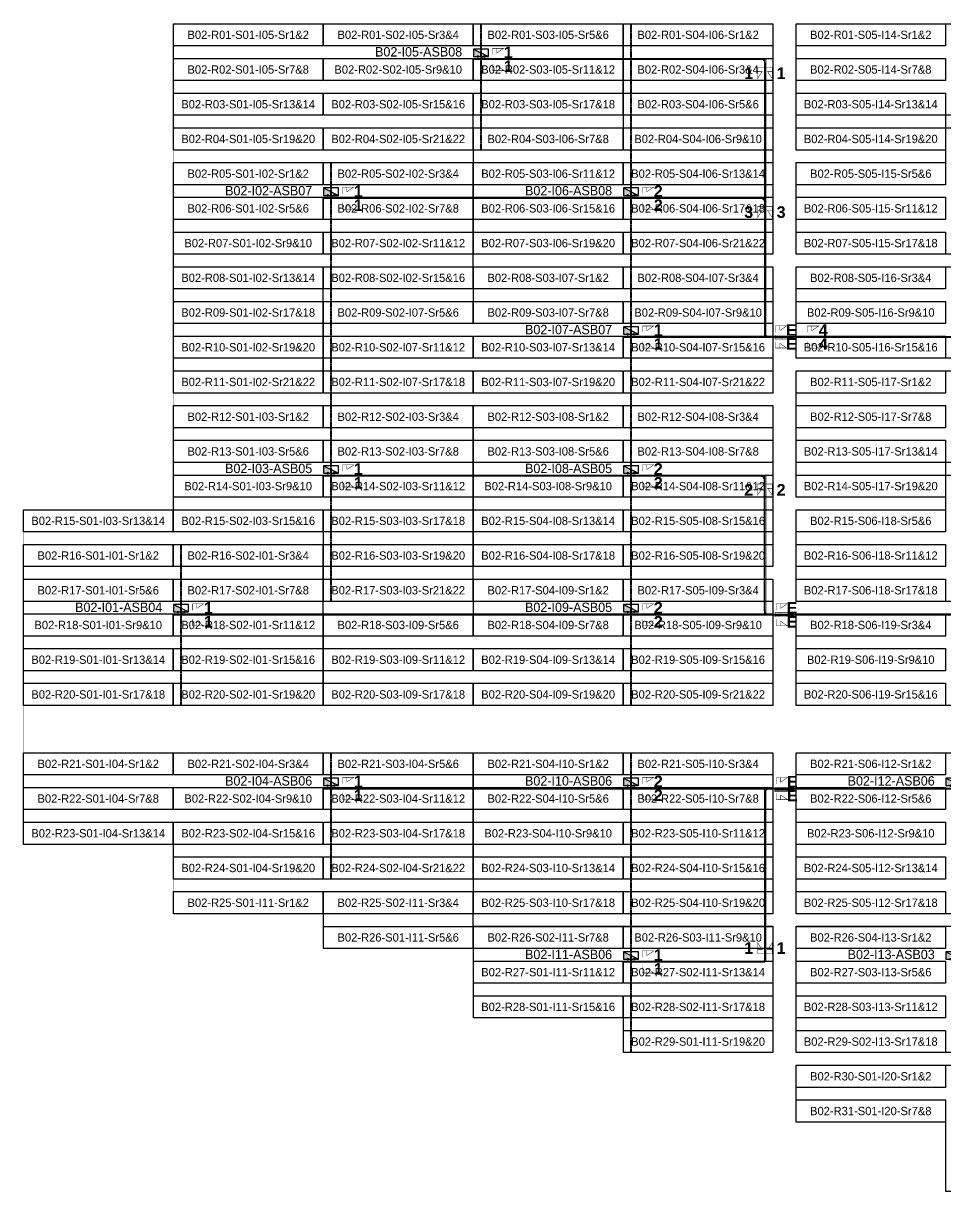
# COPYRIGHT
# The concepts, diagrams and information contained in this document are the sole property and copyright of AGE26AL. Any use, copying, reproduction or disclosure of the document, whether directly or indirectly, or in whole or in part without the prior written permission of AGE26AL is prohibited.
# Model space of a CAD drawing. Header units: metres. Extents: x 531689 to 532245, y 2673919 to 2674172.
# Drawn here: x 531689.4 to 531888.6, y 2673919.3 to 2674171.7 of the extents above; entities that cross this region are included whole.
import ezdxf
from ezdxf.enums import TextEntityAlignment as Align

# ---------------------------------------------------------------- set-up
doc = ezdxf.new("R2010")
doc.units = ezdxf.units.M
doc.header["$MEASUREMENT"] = 0
doc.linetypes.add('CENTER', pattern=[2, 1.25, -0.25, 0.25, -0.25])
for name, color, linetype in [('300mm Hume Pipe', 74, 'Continuous'), ('DC Trench BL-02', 40, 'Continuous'), ('E-Inverter Grouping', 2, 'Continuous'), ('Excavation', 7, 'Continuous'), ('Inverter Block-02', 7, 'Continuous'), ('LT Cable(AG) INV to LT Panel BL-02', 2, 'Continuous'), ('Messenger Wire Block-02 (Master Path)', 30, 'Continuous'), ('Messenger Wire Block-02 (MW Path)', 191, 'Continuous'), ('MMS Table Block-02', 8, 'Continuous'), ('Plan Line - DC BL-02', 40, 'Continuous'), ('Section Marking BL-02', 2, 'Continuous'), ('Trench (AC)-BL02', 14, 'Continuous')]:
    doc.layers.add(name, color=color, linetype=linetype)
doc.layers.add('Boundary-12.5 MW Block', color=6, linetype='Continuous', lineweight=9)
doc.layers.add('PILE', color=1, linetype='Continuous', lineweight=15)
doc.styles.add('BoldTextStyle', font='arialbd.ttf')
doc.styles.get("Standard").update_dxf_attribs({"font": 'Adani Regular.ttf'})

# ---------------------------------------------------------------- blocks, each defined once
blk = doc.blocks.new('MMS Table (32.292 x 4.788)')
at = {"color": 0}
blk.add_lwpolyline([(0, -0.002), (0, 4.786), (32.292, 4.786), (32.292, -0.002)], close=True, dxfattribs=at)
at = {"color": 7}
blk.add_attdef('ID1', text='', height=1.8, dxfattribs=at).set_placement((16.146, 2.392), align=Align.MIDDLE_CENTER)
blk = doc.blocks.new('Inverter Block')
h = blk.add_hatch(color=0)
h.dxf.hatch_style = 1
h.paths.add_polyline_path([(-1.46, 2.27), (-1.46, 0.85), (1.46, 0.85)])
at = {"color": 0}
blk.add_lwpolyline([(1.46, 2.27), (-1.46, 2.27), (-1.46, 0.85), (1.46, 0.85)], close=True, dxfattribs=at)
blk.add_lwpolyline([(-1.46, 2.27), (1.46, 0.85)], dxfattribs=at)
at = {"layer": 'PILE'}
for centre in [(-0.61, 0.85), (0.61, 0.85)]:
    blk.add_circle(centre, 0.156, dxfattribs=at)
at = {"color": 7}
blk.add_attdef('ID', (-1.46, 3.01), '', height=1.8, dxfattribs=at)

msp = doc.modelspace()

# ---------------------------------------------------------------- hatches: boundary and pattern name
at = {"layer": '300mm Hume Pipe'}
h = msp.add_hatch(dxfattribs=at)
h.set_pattern_fill('ANSI37', color=74, angle=90)
h.set_pattern_definition([(135, (3207203.4697, 2143128.67483), (-0.0883883476483, -0.0883883476483), []), (225, (3207203.4697, 2143128.67483), (0.0883883476483, -0.0883883476483), [])])
h.paths.add_polyline_path([(531851.76, 2674103.72), (531851.76, 2674104.02), (531855.72, 2674104.02), (531855.72, 2674103.72)])
h = msp.add_hatch(dxfattribs=at)
h.set_pattern_fill('ANSI37', color=74, angle=90)
h.set_pattern_definition([(135, (3207203.49735, 2143068.66802), (-0.0883883476483, -0.0883883476483), []), (225, (3207203.49735, 2143068.66802), (0.0883883476483, -0.0883883476483), [])])
h.paths.add_polyline_path([(531851.79, 2674043.71), (531851.79, 2674044.01), (531855.74, 2674044.01), (531855.74, 2674043.71)])
h = msp.add_hatch(dxfattribs=at)
h.set_pattern_fill('ANSI37', color=74, angle=90)
h.set_pattern_definition([(135, (3207203.49674, 2143030.96738), (-0.0883883476483, -0.0883883476483), []), (225, (3207203.49674, 2143030.96738), (0.0883883476483, -0.0883883476483), [])])
h.paths.add_polyline_path([(531851.79, 2674006.01), (531851.79, 2674006.31), (531855.74, 2674006.31), (531855.74, 2674006.01)])

# ---------------------------------------------------------------- linework, layer by layer
at = {"layer": '300mm Hume Pipe', "color": 74}
for points in [[(531851.76, 2674103.72), (531851.76, 2674104.02), (531855.72, 2674104.02), (531855.72, 2674103.72)], [(531851.79, 2674043.71), (531851.79, 2674044.01), (531855.74, 2674044.01), (531855.74, 2674043.71)], [(531851.79, 2674006.01), (531851.79, 2674006.31), (531855.74, 2674006.31), (531855.74, 2674006.01)]]:
    msp.add_lwpolyline(points, close=True, dxfattribs=at)
at = {"layer": 'Boundary-12.5 MW Block', "const_width": 0.05}
msp.add_lwpolyline([(531689.41, 2674066.58), (531721.8, 2674066.58), (531721.8, 2674171.58), (532244.88, 2674171.58), (532244.88, 2673926.79), (531953.35, 2673926.79), (531953.35, 2673919.29), (531888.66, 2673919.29), (531888.66, 2673934.29), (531856.27, 2673934.29), (531856.27, 2673949.29), (531818.98, 2673949.29), (531818.98, 2673956.79), (531786.59, 2673956.79), (531786.59, 2673971.79), (531754.2, 2673971.79), (531754.2, 2673979.29), (531721.8, 2673979.29), (531721.8, 2673994.29), (531689.41, 2673994.29)], close=True, dxfattribs=at)
at = {"layer": 'DC Trench BL-02', "color": 40, "const_width": 0.15}
for points in [[(531788.38, 2674171.58), (531788.07, 2674171.58), (531788.07, 2674144.29), (531788.38, 2674144.29)], [(531820.77, 2674171.58), (531820.47, 2674171.58), (531820.47, 2674024.29), (531820.77, 2674024.29)], [(531755.98, 2674141.58), (531755.68, 2674141.58), (531755.68, 2674046.79), (531755.98, 2674046.79)], [(531723.59, 2674059.08), (531723.29, 2674059.08), (531723.29, 2674024.29), (531723.59, 2674024.29)], [(531755.98, 2674014.08), (531755.68, 2674014.08), (531755.68, 2673986.79), (531755.98, 2673986.79)], [(531820.77, 2674014.08), (531820.47, 2674014.08), (531820.47, 2673949.29), (531820.77, 2673949.29)]]:
    msp.add_lwpolyline(points, close=True, dxfattribs=at)
at = {"layer": 'E-Inverter Grouping'}
for points in [[(531818.88, 2674151.79), (531786.49, 2674151.79), (531786.49, 2674144.29), (531721.8, 2674144.29), (531721.8, 2674171.58), (531818.88, 2674171.58)], [(531851.27, 2674121.79), (531786.59, 2674121.79), (531786.59, 2674149.08), (531818.98, 2674149.08), (531818.98, 2674171.58), (531851.27, 2674171.58)], [(531786.49, 2674141.58), (531786.49, 2674114.29), (531754.1, 2674114.29), (531754.1, 2674091.79), (531721.8, 2674091.79), (531721.8, 2674141.58)], [(531851.27, 2674091.79), (531754.2, 2674091.79), (531754.2, 2674111.58), (531786.59, 2674111.58), (531786.59, 2674119.08), (531851.27, 2674119.08)], [(531786.49, 2674046.79), (531754.2, 2674046.79), (531754.2, 2674061.79), (531689.41, 2674061.79), (531689.41, 2674066.58), (531721.8, 2674066.58), (531721.8, 2674089.08), (531786.49, 2674089.08)], [(531851.27, 2674024.29), (531754.2, 2674024.29), (531754.2, 2674044.08), (531786.59, 2674044.08), (531786.59, 2674051.58), (531851.27, 2674051.58)], [(531786.49, 2673986.79), (531721.8, 2673986.79), (531721.8, 2673994.29), (531689.41, 2673994.29), (531689.41, 2674014.08), (531786.49, 2674014.08)], [(531856.27, 2673949.29), (531856.27, 2673976.58), (531920.96, 2673976.58), (531920.96, 2673969.08), (531953.35, 2673969.08), (531953.35, 2673949.29)]]:
    msp.add_lwpolyline(points, close=True, dxfattribs=at)
at = {"layer": 'E-Inverter Grouping', "color": 3}
for points in [[(531953.35, 2674171.58), (531953.35, 2674151.79), (531888.56, 2674151.79), (531888.56, 2674144.29), (531856.27, 2674144.29), (531856.27, 2674171.58)], [(531953.35, 2674149.08), (531953.35, 2674129.29), (531920.96, 2674129.29), (531920.96, 2674121.79), (531856.27, 2674121.79), (531856.27, 2674141.58), (531888.66, 2674141.58), (531888.66, 2674149.08)], [(531953.35, 2674099.29), (531856.27, 2674099.29), (531856.27, 2674119.08), (531921.06, 2674119.08), (531921.06, 2674126.58), (531953.35, 2674126.58)], [(531953.35, 2674096.58), (531953.35, 2674076.79), (531888.56, 2674076.79), (531888.56, 2674069.29), (531856.27, 2674069.29), (531856.27, 2674096.58)], [(531851.27, 2674054.29), (531786.59, 2674054.29), (531786.59, 2674089.08), (531851.27, 2674089.08)], [(531953.35, 2674074.08), (531953.35, 2674054.29), (531920.96, 2674054.29), (531920.96, 2674046.79), (531856.27, 2674046.79), (531856.27, 2674066.58), (531888.66, 2674066.58), (531888.66, 2674074.08)], [(531754.1, 2674024.29), (531689.41, 2674024.29), (531689.41, 2674059.08), (531754.1, 2674059.08)], [(531953.35, 2674024.29), (531856.27, 2674024.29), (531856.27, 2674044.08), (531921.06, 2674044.08), (531921.06, 2674051.58), (531953.35, 2674051.58)], [(531851.27, 2673979.29), (531786.59, 2673979.29), (531786.59, 2674014.08), (531851.27, 2674014.08)], [(531920.96, 2673979.29), (531856.27, 2673979.29), (531856.27, 2674014.08), (531920.96, 2674014.08)], [(531786.49, 2673976.58), (531851.27, 2673976.58), (531851.27, 2673949.29), (531818.98, 2673949.29), (531818.98, 2673956.79), (531786.59, 2673956.79), (531786.59, 2673971.79), (531754.2, 2673971.79), (531754.2, 2673979.29), (531721.8, 2673979.29), (531721.8, 2673984.08), (531786.49, 2673984.08)], [(531953.35, 2673919.29), (531888.66, 2673919.29), (531888.66, 2673934.29), (531856.27, 2673934.29), (531856.27, 2673946.58), (531953.35, 2673946.58)]]:
    msp.add_lwpolyline(points, close=True, dxfattribs=at)
at = {"layer": 'Excavation', "color": 2, "const_width": 0.1}
for points in [[(531851.86, 2674103.83), (531855.79, 2674103.83)], [(531851.86, 2674043.83), (531855.79, 2674043.83)], [(531851.86, 2674006.17), (531855.79, 2674006.17)]]:
    msp.add_lwpolyline(points, dxfattribs=at)
at = {"layer": 'LT Cable(AG) INV to LT Panel BL-02'}
for points in [[(532010.88, 2674039.23), (532008.19, 2674039.23, -0.164221), (532007.64, 2674039.41), (532006.19, 2674040.52, 0.103275), (532005.83, 2674040.6), (532000.01, 2674040.6, -0.414214), (531999.11, 2674041.5), (531999.11, 2674052.86, -0.031335), (531999.12, 2674052.97), (531999.18, 2674053.44, 0.031335), (531999.18, 2674053.55), (531999.18, 2674103, 0.414214), (531998.28, 2674103.9), (531850.48, 2674103.9, -0.414214), (531849.58, 2674104.8), (531849.58, 2674163, 0.414214), (531848.68, 2674163.9), (531789.13, 2674163.9, -0.414214), (531788.23, 2674164.8), (531788.23, 2674165.19)], [(532013.04, 2674039.18), (532008.17, 2674039.18, -0.164524), (532007.63, 2674039.36), (532006.18, 2674040.47, 0.103275), (532005.82, 2674040.55), (531999.96, 2674040.55, -0.414214), (531999.06, 2674041.45), (531999.06, 2674052.86, -0.031335), (531999.07, 2674052.97), (531999.13, 2674053.44, 0.031335), (531999.13, 2674053.56), (531999.13, 2674102.95, 0.414214), (531998.23, 2674103.85), (531850.43, 2674103.85, -0.414214), (531849.53, 2674104.75), (531849.53, 2674132.95, 0.414214), (531848.63, 2674133.85), (531756.73, 2674133.85, -0.414214), (531755.83, 2674134.75), (531755.83, 2674135.19)], [(532010.88, 2674039.2), (532008.18, 2674039.2, -0.164372), (532007.64, 2674039.39), (532006.18, 2674040.5, 0.103275), (532005.82, 2674040.57), (531999.99, 2674040.57, -0.414214), (531999.09, 2674041.47), (531999.09, 2674052.86, -0.031335), (531999.09, 2674052.97), (531999.15, 2674053.44, 0.031335), (531999.16, 2674053.56), (531999.16, 2674102.98, 0.414214), (531998.26, 2674103.88), (531850.45, 2674103.88, -0.414214), (531849.55, 2674104.78), (531849.55, 2674132.98, 0.414214), (531848.65, 2674133.88), (531821.52, 2674133.88, -0.414214), (531820.62, 2674134.78), (531820.62, 2674135.19)], [(532013.04, 2674039.15), (532008.17, 2674039.15, -0.164677), (532007.62, 2674039.34), (532006.17, 2674040.45, 0.103275), (532005.81, 2674040.52), (531999.94, 2674040.52, -0.414214), (531999.04, 2674041.42), (531999.04, 2674052.86, -0.031335), (531999.04, 2674052.98), (531999.1, 2674053.45, 0.031335), (531999.11, 2674053.56), (531999.11, 2674102.93, 0.414214), (531998.21, 2674103.83), (531821.52, 2674103.83, -0.414214), (531820.62, 2674104.73), (531820.62, 2674105.19)], [(532011.98, 2674037.79), (532008.48, 2674037.79, -0.175133), (532007.9, 2674038), (532006.33, 2674039.3, 0.092424), (532006.01, 2674039.36), (531997.62, 2674039.36, 0.03833), (531997.48, 2674039.35), (531987.9, 2674037.87, -0.03833), (531987.76, 2674037.86), (531984.99, 2674037.86, -0.331931), (531984.12, 2674038.5), (531984.02, 2674038.86, -0.072337), (531983.98, 2674039.12), (531983.98, 2674042.94, 0.414214), (531983.08, 2674043.84), (531850.41, 2674043.84, -0.414214), (531849.51, 2674044.74), (531849.51, 2674072.94, 0.414214), (531848.61, 2674073.84), (531756.73, 2674073.84, -0.414214), (531755.83, 2674074.74), (531755.83, 2674075.19)], [(532011.98, 2674037.76), (532008.47, 2674037.76, -0.175321), (532007.9, 2674037.97), (532006.33, 2674039.28, 0.092424), (532006, 2674039.34), (531997.62, 2674039.34, 0.03833), (531997.48, 2674039.33), (531987.9, 2674037.84, -0.03833), (531987.76, 2674037.83), (531984.97, 2674037.83, -0.331931), (531984.11, 2674038.48), (531983.99, 2674038.86, -0.072337), (531983.96, 2674039.12), (531983.96, 2674042.91, 0.414214), (531983.06, 2674043.81), (531850.39, 2674043.81, -0.414214), (531849.49, 2674044.71), (531849.49, 2674072.91, 0.414214), (531848.59, 2674073.81), (531821.52, 2674073.81, -0.414214), (531820.62, 2674074.71), (531820.62, 2674075.19)], [(532013.92, 2674037.84), (532008.49, 2674037.84, -0.17476), (532007.92, 2674038.04), (532006.34, 2674039.35, 0.092424), (532006.02, 2674039.41), (531997.62, 2674039.41, 0.03833), (531997.48, 2674039.4), (531987.9, 2674037.92, -0.03833), (531987.76, 2674037.91), (531985.02, 2674037.91, -0.331931), (531984.16, 2674038.55), (531984.07, 2674038.87, -0.072337), (531984.03, 2674039.13), (531984.03, 2674042.99, 0.414214), (531983.13, 2674043.89), (531724.34, 2674043.89, -0.414214), (531723.44, 2674044.79), (531723.44, 2674045.19)], [(532011.98, 2674037.81), (532008.48, 2674037.81, -0.174946), (532007.91, 2674038.02), (532006.34, 2674039.33, 0.092424), (532006.01, 2674039.39), (531997.62, 2674039.39, 0.03833), (531997.48, 2674039.38), (531987.9, 2674037.89, -0.03833), (531987.76, 2674037.88), (531985.01, 2674037.88, -0.331931), (531984.14, 2674038.53), (531984.04, 2674038.87, -0.072337), (531984.01, 2674039.12), (531984.01, 2674042.96, 0.414214), (531983.11, 2674043.86), (531821.52, 2674043.86, -0.414214), (531820.62, 2674044.76), (531820.62, 2674045.19)], [(532009.91, 2674037.66), (532008.25, 2674037.66, -0.087265), (532007.94, 2674037.72), (532006.03, 2674038.41, 0.014187), (532005.98, 2674038.41), (532000.02, 2674038.41, 0.414467), (531999.12, 2674037.51), (531999.14, 2674015.23, 0.02143), (531999.15, 2674015.15), (531999.19, 2674014.65, -0.021647), (531999.19, 2674014.58), (531999.19, 2674007.24, -0.414214), (531998.29, 2674006.34), (531756.73, 2674006.34, -0.414214), (531755.83, 2674007.24), (531755.83, 2674007.69)], [(532009.91, 2674037.69), (532008.25, 2674037.69, -0.087241), (532007.94, 2674037.74), (532006.04, 2674038.43, 0.014187), (532005.98, 2674038.44), (532000, 2674038.44, 0.414467), (531999.1, 2674037.53), (531999.12, 2674015.23, 0.02143), (531999.12, 2674015.15), (531999.16, 2674014.65, -0.021647), (531999.17, 2674014.58), (531999.17, 2674007.26, -0.414214), (531998.27, 2674006.36), (531821.52, 2674006.36, -0.414214), (531820.62, 2674007.26), (531820.62, 2674007.69)], [(532009.91, 2674037.64), (532008.25, 2674037.64, -0.08729), (532007.94, 2674037.69), (532006.03, 2674038.38, 0.014187), (532005.98, 2674038.39), (532000.05, 2674038.39, 0.414467), (531999.15, 2674037.48), (531999.17, 2674015.23, 0.02143), (531999.17, 2674015.15), (531999.21, 2674014.66, -0.021647), (531999.22, 2674014.58), (531999.22, 2674007.21, -0.414214), (531998.32, 2674006.31), (531850.51, 2674006.31, 0.414214), (531849.61, 2674005.41), (531849.61, 2673969.71, -0.414214), (531848.71, 2673968.81), (531821.52, 2673968.81, -0.414214), (531820.62, 2673969.71), (531820.62, 2673970.19)]]:
    msp.add_lwpolyline(points, format="xyb", dxfattribs=at)
at = {"layer": 'Messenger Wire Block-02 (Master Path)'}
for points in [[(531786.59, 2674163.88), (531849.55, 2674163.88)], [(531849.55, 2674103.88), (531849.55, 2674163.88)], [(531754.2, 2674133.88), (531849.55, 2674133.88)], [(531818.98, 2674103.88), (531851.27, 2674103.88)], [(531856.27, 2674103.88), (531999.16, 2674103.88)], [(531754.2, 2674073.88), (531849.55, 2674073.88)], [(531849.55, 2674043.88), (531849.55, 2674073.88)], [(531721.8, 2674043.88), (531851.27, 2674043.88)], [(531754.2, 2674006.38), (531851.27, 2674006.38)], [(531849.55, 2673968.88), (531849.55, 2674006.38)], [(531856.27, 2674006.38), (531999.16, 2674006.38)], [(531818.98, 2673968.88), (531849.55, 2673968.88)]]:
    msp.add_lwpolyline(points, dxfattribs=at)
at = {"layer": 'Messenger Wire Block-02 (MW Path)', "const_width": 0.1}
for points in [[(531786.59, 2674163.88), (531849.55, 2674163.88)], [(531849.8, 2674103.88), (531849.8, 2674163.88)], [(531754.2, 2674133.88), (531849.55, 2674133.88)], [(531818.98, 2674103.88), (531851.27, 2674103.88)], [(531856.27, 2674103.88), (531999.16, 2674103.88)], [(531754.2, 2674073.88), (531849.55, 2674073.88)], [(531849.8, 2674043.88), (531849.8, 2674073.88)], [(531721.8, 2674043.88), (531851.27, 2674043.88)], [(531856.27, 2674043.88), (531984.02, 2674043.88)], [(531754.2, 2674006.13), (531851.27, 2674006.13)], [(531849.8, 2673968.88), (531849.8, 2674006.38)], [(531856.27, 2674006.13), (531999.16, 2674006.13)], [(531818.98, 2673968.88), (531849.55, 2673968.88)]]:
    msp.add_lwpolyline(points, dxfattribs=at)
at = {"layer": 'Plan Line - DC BL-02', "color": 6, "linetype": 'CENTER'}
for points in [[(531788.23, 2674171.58), (531788.23, 2674144.29)], [(531820.62, 2674171.58), (531820.62, 2674024.29)], [(531755.83, 2674141.58), (531755.83, 2674046.79)], [(531723.44, 2674059.08), (531723.44, 2674024.29)], [(531755.83, 2674014.08), (531755.83, 2673986.79)], [(531820.62, 2674014.08), (531820.62, 2673949.29)]]:
    msp.add_lwpolyline(points, dxfattribs=at)
at = {"layer": 'Section Marking BL-02', "color": 94, "lineweight": 35, "true_color": 0x00a500, "const_width": 0.1}
for points in [[(531790.73, 2674164.88), (531790.73, 2674166.27), (531793.13, 2674166.27), (531791.65, 2674165.26), (531791.65, 2674166.27)], [(531790.73, 2674162.88), (531790.73, 2674161.49), (531793.13, 2674161.49), (531791.65, 2674162.5), (531791.65, 2674161.49)], [(531849.35, 2674162.13), (531847.96, 2674162.13), (531847.96, 2674159.73), (531848.97, 2674161.21), (531847.96, 2674161.21)], [(531849.75, 2674162.13), (531851.14, 2674162.13), (531851.14, 2674159.73), (531850.13, 2674161.21), (531851.14, 2674161.21)], [(531758.33, 2674134.88), (531758.33, 2674136.27), (531760.73, 2674136.27), (531759.25, 2674135.26), (531759.25, 2674136.27)], [(531823.12, 2674134.88), (531823.12, 2674136.27), (531825.52, 2674136.27), (531824.04, 2674135.26), (531824.04, 2674136.27)], [(531758.33, 2674132.88), (531758.33, 2674131.49), (531760.73, 2674131.49), (531759.25, 2674132.5), (531759.25, 2674131.49)], [(531823.12, 2674132.88), (531823.12, 2674131.49), (531825.52, 2674131.49), (531824.04, 2674132.5), (531824.04, 2674131.49)], [(531849.35, 2674132.13), (531847.96, 2674132.13), (531847.96, 2674129.73), (531848.97, 2674131.21), (531847.96, 2674131.21)], [(531849.75, 2674132.13), (531851.14, 2674132.13), (531851.14, 2674129.73), (531850.13, 2674131.21), (531851.14, 2674131.21)], [(531823.12, 2674104.88), (531823.12, 2674106.27), (531825.52, 2674106.27), (531824.04, 2674105.26), (531824.04, 2674106.27)], [(531851.85, 2674104.91), (531851.85, 2674106.3), (531854.25, 2674106.3), (531852.77, 2674105.29), (531852.77, 2674106.3)], [(531858.77, 2674104.88), (531858.77, 2674106.27), (531861.17, 2674106.27), (531859.69, 2674105.26), (531859.69, 2674106.27)], [(531823.12, 2674102.88), (531823.12, 2674101.49), (531825.52, 2674101.49), (531824.04, 2674102.5), (531824.04, 2674101.49)], [(531851.85, 2674102.91), (531851.85, 2674101.52), (531854.25, 2674101.52), (531852.77, 2674102.53), (531852.77, 2674101.52)], [(531858.77, 2674102.88), (531858.77, 2674101.49), (531861.17, 2674101.49), (531859.69, 2674102.5), (531859.69, 2674101.49)], [(531758.33, 2674074.88), (531758.33, 2674076.27), (531760.73, 2674076.27), (531759.25, 2674075.26), (531759.25, 2674076.27)], [(531823.12, 2674074.88), (531823.12, 2674076.27), (531825.52, 2674076.27), (531824.04, 2674075.26), (531824.04, 2674076.27)], [(531758.33, 2674072.88), (531758.33, 2674071.49), (531760.73, 2674071.49), (531759.25, 2674072.5), (531759.25, 2674071.49)], [(531823.12, 2674072.88), (531823.12, 2674071.49), (531825.52, 2674071.49), (531824.04, 2674072.5), (531824.04, 2674071.49)], [(531849.35, 2674072.13), (531847.96, 2674072.13), (531847.96, 2674069.73), (531848.97, 2674071.21), (531847.96, 2674071.21)], [(531849.75, 2674072.13), (531851.14, 2674072.13), (531851.14, 2674069.73), (531850.13, 2674071.21), (531851.14, 2674071.21)], [(531725.94, 2674044.88), (531725.94, 2674046.27), (531728.34, 2674046.27), (531726.86, 2674045.26), (531726.86, 2674046.27)], [(531823.12, 2674044.88), (531823.12, 2674046.27), (531825.52, 2674046.27), (531824.04, 2674045.26), (531824.04, 2674046.27)], [(531851.99, 2674044.88), (531851.99, 2674046.27), (531854.39, 2674046.27), (531852.91, 2674045.26), (531852.91, 2674046.27)], [(531725.94, 2674042.88), (531725.94, 2674041.49), (531728.34, 2674041.49), (531726.86, 2674042.5), (531726.86, 2674041.49)], [(531823.12, 2674042.88), (531823.12, 2674041.49), (531825.52, 2674041.49), (531824.04, 2674042.5), (531824.04, 2674041.49)], [(531851.99, 2674042.88), (531851.99, 2674041.49), (531854.39, 2674041.49), (531852.91, 2674042.5), (531852.91, 2674041.49)], [(531758.33, 2674007.38), (531758.33, 2674008.77), (531760.73, 2674008.77), (531759.25, 2674007.76), (531759.25, 2674008.77)], [(531823.12, 2674007.38), (531823.12, 2674008.77), (531825.52, 2674008.77), (531824.04, 2674007.76), (531824.04, 2674008.77)], [(531852.04, 2674007.33), (531852.04, 2674008.72), (531854.44, 2674008.72), (531852.96, 2674007.71), (531852.96, 2674008.72)], [(531758.33, 2674005.38), (531758.33, 2674003.99), (531760.73, 2674003.99), (531759.25, 2674005), (531759.25, 2674003.99)], [(531823.12, 2674005.38), (531823.12, 2674003.99), (531825.52, 2674003.99), (531824.04, 2674005), (531824.04, 2674003.99)], [(531852.04, 2674005.33), (531852.04, 2674003.94), (531854.44, 2674003.94), (531852.96, 2674004.95), (531852.96, 2674003.94)], [(531849.35, 2673970.63), (531847.96, 2673970.63), (531847.96, 2673973.03), (531848.97, 2673971.55), (531847.96, 2673971.55)], [(531849.75, 2673970.63), (531851.14, 2673970.63), (531851.14, 2673973.03), (531850.13, 2673971.55), (531851.14, 2673971.55)], [(531823.12, 2673969.88), (531823.12, 2673971.27), (531825.52, 2673971.27), (531824.04, 2673970.26), (531824.04, 2673971.27)], [(531823.12, 2673967.88), (531823.12, 2673966.49), (531825.52, 2673966.49), (531824.04, 2673967.5), (531824.04, 2673966.49)]]:
    msp.add_lwpolyline(points, dxfattribs=at)
at = {"layer": 'Trench (AC)-BL02', "const_width": 0.1}
for points in [[(531851.74, 2674104.31), (531855.79, 2674104.31), (531855.79, 2674103.41), (531851.74, 2674103.41)], [(531851.74, 2674044.33), (531855.79, 2674044.33), (531855.79, 2674043.43), (531851.74, 2674043.43)], [(531851.74, 2674006.58), (531855.79, 2674006.58), (531855.79, 2674005.68), (531851.74, 2674005.68)]]:
    msp.add_lwpolyline(points, close=True, dxfattribs=at)

# ---------------------------------------------------------------- block references
at = {"layer": 'Inverter Block-02'}
ref = msp.add_blockref('Inverter Block', (531788.23, 2674163.53), dxfattribs=dict(at, xscale=1.124999999976148, yscale=1.124999999976148, zscale=1.124999999976148))
ref.add_attrib('ID', 'B02-I05-ASB08', (531765.35, 2674164.49), dxfattribs={"layer": '0', "color": 7, "height": 2.025})
ref = msp.add_blockref('Inverter Block', (531755.83, 2674133.53), dxfattribs=dict(at, xscale=1.124999999976148, yscale=1.124999999976148, zscale=1.124999999976148))
ref.add_attrib('ID', 'B02-I02-ASB07', (531732.96, 2674134.49), dxfattribs={"layer": '0', "color": 7, "height": 2.025})
ref = msp.add_blockref('Inverter Block', (531820.62, 2674133.53), dxfattribs=dict(at, xscale=1.124999999976148, yscale=1.124999999976148, zscale=1.124999999976148))
ref.add_attrib('ID', 'B02-I06-ASB08', (531797.74, 2674134.49), dxfattribs={"layer": '0', "color": 7, "height": 2.025})
ref = msp.add_blockref('Inverter Block', (531820.62, 2674103.53), dxfattribs=dict(at, xscale=1.124999999976148, yscale=1.124999999976148, zscale=1.124999999976148))
ref.add_attrib('ID', 'B02-I07-ASB07', (531797.74, 2674104.49), dxfattribs={"layer": '0', "color": 7, "height": 2.025})
ref = msp.add_blockref('Inverter Block', (531755.83, 2674073.53), dxfattribs=dict(at, xscale=1.124999999976148, yscale=1.124999999976148, zscale=1.124999999976148))
ref.add_attrib('ID', 'B02-I03-ASB05', (531732.96, 2674074.49), dxfattribs={"layer": '0', "color": 7, "height": 2.025})
ref = msp.add_blockref('Inverter Block', (531820.62, 2674073.53), dxfattribs=dict(at, xscale=1.124999999976148, yscale=1.124999999976148, zscale=1.124999999976148))
ref.add_attrib('ID', 'B02-I08-ASB05', (531797.74, 2674074.49), dxfattribs={"layer": '0', "color": 7, "height": 2.025})
ref = msp.add_blockref('Inverter Block', (531723.44, 2674043.53), dxfattribs=dict(at, xscale=1.124999999976148, yscale=1.124999999976148, zscale=1.124999999976148))
ref.add_attrib('ID', 'B02-I01-ASB04', (531700.56, 2674044.49), dxfattribs={"layer": '0', "color": 7, "height": 2.025})
ref = msp.add_blockref('Inverter Block', (531820.62, 2674043.53), dxfattribs=dict(at, xscale=1.124999999976148, yscale=1.124999999976148, zscale=1.124999999976148))
ref.add_attrib('ID', 'B02-I09-ASB05', (531797.74, 2674044.49), dxfattribs={"layer": '0', "color": 7, "height": 2.025})
ref = msp.add_blockref('Inverter Block', (531755.83, 2674006.03), dxfattribs=dict(at, xscale=1.124999999976148, yscale=1.124999999976148, zscale=1.124999999976148))
ref.add_attrib('ID', 'B02-I04-ASB06', (531732.96, 2674006.99), dxfattribs={"layer": '0', "color": 7, "height": 2.025})
ref = msp.add_blockref('Inverter Block', (531820.62, 2674006.03), dxfattribs=dict(at, xscale=1.124999999976148, yscale=1.124999999976148, zscale=1.124999999976148))
ref.add_attrib('ID', 'B02-I10-ASB06', (531797.74, 2674006.99), dxfattribs={"layer": '0', "color": 7, "height": 2.025})
ref = msp.add_blockref('Inverter Block', (531890.3, 2674006.03), dxfattribs=dict(at, xscale=1.124999999976148, yscale=1.124999999976148, zscale=1.124999999976148))
ref.add_attrib('ID', 'B02-I12-ASB06', (531867.42, 2674006.99), dxfattribs={"layer": '0', "color": 7, "height": 2.025})
ref = msp.add_blockref('Inverter Block', (531820.62, 2673968.53), dxfattribs=dict(at, xscale=1.124999999976148, yscale=1.124999999976148, zscale=1.124999999976148))
ref.add_attrib('ID', 'B02-I11-ASB06', (531797.74, 2673969.49), dxfattribs={"layer": '0', "color": 7, "height": 2.025})
ref = msp.add_blockref('Inverter Block', (531890.3, 2673968.53), dxfattribs=dict(at, xscale=1.124999999976148, yscale=1.124999999976148, zscale=1.124999999976148))
ref.add_attrib('ID', 'B02-I13-ASB03', (531867.42, 2673969.49), dxfattribs={"layer": '0', "color": 7, "height": 2.025})
at = {"layer": 'MMS Table Block-02'}
for p, values in [((531721.8, 2674166.79), {'ID1': 'B02-R01-S01-I05-Sr1&2'}), ((531754.2, 2674166.79), {'ID1': 'B02-R01-S02-I05-Sr3&4'}), ((531786.59, 2674166.79), {'ID1': 'B02-R01-S03-I05-Sr5&6'}), ((531818.98, 2674166.79), {'ID1': 'B02-R01-S04-I06-Sr1&2'}), ((531856.27, 2674166.79), {'ID1': 'B02-R01-S05-I14-Sr1&2'}), ((531721.8, 2674159.29), {'ID1': 'B02-R02-S01-I05-Sr7&8'}), ((531754.2, 2674159.29), {'ID1': 'B02-R02-S02-I05-Sr9&10'}), ((531786.59, 2674159.29), {'ID1': 'B02-R02-S03-I05-Sr11&12'}), ((531818.98, 2674159.29), {'ID1': 'B02-R02-S04-I06-Sr3&4'}), ((531856.27, 2674159.29), {'ID1': 'B02-R02-S05-I14-Sr7&8'}), ((531721.8, 2674151.79), {'ID1': 'B02-R03-S01-I05-Sr13&14'}), ((531754.2, 2674151.79), {'ID1': 'B02-R03-S02-I05-Sr15&16'}), ((531786.59, 2674151.79), {'ID1': 'B02-R03-S03-I05-Sr17&18'}), ((531818.98, 2674151.79), {'ID1': 'B02-R03-S04-I06-Sr5&6'}), ((531856.27, 2674151.79), {'ID1': 'B02-R03-S05-I14-Sr13&14'}), ((531721.8, 2674144.29), {'ID1': 'B02-R04-S01-I05-Sr19&20'}), ((531754.2, 2674144.29), {'ID1': 'B02-R04-S02-I05-Sr21&22'}), ((531786.59, 2674144.29), {'ID1': 'B02-R04-S03-I06-Sr7&8'}), ((531818.98, 2674144.29), {'ID1': 'B02-R04-S04-I06-Sr9&10'}), ((531856.27, 2674144.29), {'ID1': 'B02-R04-S05-I14-Sr19&20'}), ((531721.8, 2674136.79), {'ID1': 'B02-R05-S01-I02-Sr1&2'}), ((531754.2, 2674136.79), {'ID1': 'B02-R05-S02-I02-Sr3&4'}), ((531786.59, 2674136.79), {'ID1': 'B02-R05-S03-I06-Sr11&12'}), ((531818.98, 2674136.79), {'ID1': 'B02-R05-S04-I06-Sr13&14'}), ((531856.27, 2674136.79), {'ID1': 'B02-R05-S05-I15-Sr5&6'}), ((531721.8, 2674129.29), {'ID1': 'B02-R06-S01-I02-Sr5&6'}), ((531754.2, 2674129.29), {'ID1': 'B02-R06-S02-I02-Sr7&8'}), ((531786.59, 2674129.29), {'ID1': 'B02-R06-S03-I06-Sr15&16'}), ((531818.98, 2674129.29), {'ID1': 'B02-R06-S04-I06-Sr17&18'}), ((531856.27, 2674129.29), {'ID1': 'B02-R06-S05-I15-Sr11&12'}), ((531721.8, 2674121.79), {'ID1': 'B02-R07-S01-I02-Sr9&10'}), ((531754.2, 2674121.79), {'ID1': 'B02-R07-S02-I02-Sr11&12'}), ((531786.59, 2674121.79), {'ID1': 'B02-R07-S03-I06-Sr19&20'}), ((531818.98, 2674121.79), {'ID1': 'B02-R07-S04-I06-Sr21&22'}), ((531856.27, 2674121.79), {'ID1': 'B02-R07-S05-I15-Sr17&18'}), ((531721.8, 2674114.29), {'ID1': 'B02-R08-S01-I02-Sr13&14'}), ((531754.2, 2674114.29), {'ID1': 'B02-R08-S02-I02-Sr15&16'}), ((531786.59, 2674114.29), {'ID1': 'B02-R08-S03-I07-Sr1&2'}), ((531818.98, 2674114.29), {'ID1': 'B02-R08-S04-I07-Sr3&4'}), ((531856.27, 2674114.29), {'ID1': 'B02-R08-S05-I16-Sr3&4'}), ((531721.8, 2674106.79), {'ID1': 'B02-R09-S01-I02-Sr17&18'}), ((531754.2, 2674106.79), {'ID1': 'B02-R09-S02-I07-Sr5&6'}), ((531786.59, 2674106.79), {'ID1': 'B02-R09-S03-I07-Sr7&8'}), ((531818.98, 2674106.79), {'ID1': 'B02-R09-S04-I07-Sr9&10'}), ((531856.27, 2674106.79), {'ID1': 'B02-R09-S05-I16-Sr9&10'}), ((531721.8, 2674099.29), {'ID1': 'B02-R10-S01-I02-Sr19&20'}), ((531754.2, 2674099.29), {'ID1': 'B02-R10-S02-I07-Sr11&12'}), ((531786.59, 2674099.29), {'ID1': 'B02-R10-S03-I07-Sr13&14'}), ((531818.98, 2674099.29), {'ID1': 'B02-R10-S04-I07-Sr15&16'}), ((531856.27, 2674099.29), {'ID1': 'B02-R10-S05-I16-Sr15&16'}), ((531721.8, 2674091.79), {'ID1': 'B02-R11-S01-I02-Sr21&22'}), ((531754.2, 2674091.79), {'ID1': 'B02-R11-S02-I07-Sr17&18'}), ((531786.59, 2674091.79), {'ID1': 'B02-R11-S03-I07-Sr19&20'}), ((531818.98, 2674091.79), {'ID1': 'B02-R11-S04-I07-Sr21&22'}), ((531856.27, 2674091.79), {'ID1': 'B02-R11-S05-I17-Sr1&2'}), ((531721.8, 2674084.29), {'ID1': 'B02-R12-S01-I03-Sr1&2'}), ((531754.2, 2674084.29), {'ID1': 'B02-R12-S02-I03-Sr3&4'}), ((531786.59, 2674084.29), {'ID1': 'B02-R12-S03-I08-Sr1&2'}), ((531818.98, 2674084.29), {'ID1': 'B02-R12-S04-I08-Sr3&4'}), ((531856.27, 2674084.29), {'ID1': 'B02-R12-S05-I17-Sr7&8'}), ((531721.8, 2674076.79), {'ID1': 'B02-R13-S01-I03-Sr5&6'}), ((531754.2, 2674076.79), {'ID1': 'B02-R13-S02-I03-Sr7&8'}), ((531786.59, 2674076.79), {'ID1': 'B02-R13-S03-I08-Sr5&6'}), ((531818.98, 2674076.79), {'ID1': 'B02-R13-S04-I08-Sr7&8'}), ((531856.27, 2674076.79), {'ID1': 'B02-R13-S05-I17-Sr13&14'}), ((531721.8, 2674069.29), {'ID1': 'B02-R14-S01-I03-Sr9&10'}), ((531754.2, 2674069.29), {'ID1': 'B02-R14-S02-I03-Sr11&12'}), ((531786.59, 2674069.29), {'ID1': 'B02-R14-S03-I08-Sr9&10'}), ((531818.98, 2674069.29), {'ID1': 'B02-R14-S04-I08-Sr11&12'}), ((531856.27, 2674069.29), {'ID1': 'B02-R14-S05-I17-Sr19&20'}), ((531689.41, 2674061.79), {'ID1': 'B02-R15-S01-I03-Sr13&14'}), ((531721.8, 2674061.79), {'ID1': 'B02-R15-S02-I03-Sr15&16'}), ((531754.2, 2674061.79), {'ID1': 'B02-R15-S03-I03-Sr17&18'}), ((531786.59, 2674061.79), {'ID1': 'B02-R15-S04-I08-Sr13&14'}), ((531818.98, 2674061.79), {'ID1': 'B02-R15-S05-I08-Sr15&16'}), ((531856.27, 2674061.79), {'ID1': 'B02-R15-S06-I18-Sr5&6'}), ((531689.41, 2674054.29), {'ID1': 'B02-R16-S01-I01-Sr1&2'}), ((531721.8, 2674054.29), {'ID1': 'B02-R16-S02-I01-Sr3&4'}), ((531754.2, 2674054.29), {'ID1': 'B02-R16-S03-I03-Sr19&20'}), ((531786.59, 2674054.29), {'ID1': 'B02-R16-S04-I08-Sr17&18'}), ((531818.98, 2674054.29), {'ID1': 'B02-R16-S05-I08-Sr19&20'}), ((531856.27, 2674054.29), {'ID1': 'B02-R16-S06-I18-Sr11&12'}), ((531689.41, 2674046.79), {'ID1': 'B02-R17-S01-I01-Sr5&6'}), ((531721.8, 2674046.79), {'ID1': 'B02-R17-S02-I01-Sr7&8'}), ((531754.2, 2674046.79), {'ID1': 'B02-R17-S03-I03-Sr21&22'}), ((531786.59, 2674046.79), {'ID1': 'B02-R17-S04-I09-Sr1&2'}), ((531818.98, 2674046.79), {'ID1': 'B02-R17-S05-I09-Sr3&4'}), ((531856.27, 2674046.79), {'ID1': 'B02-R17-S06-I18-Sr17&18'}), ((531689.41, 2674039.29), {'ID1': 'B02-R18-S01-I01-Sr9&10'}), ((531721.8, 2674039.29), {'ID1': 'B02-R18-S02-I01-Sr11&12'}), ((531754.2, 2674039.29), {'ID1': 'B02-R18-S03-I09-Sr5&6'}), ((531786.59, 2674039.29), {'ID1': 'B02-R18-S04-I09-Sr7&8'}), ((531818.98, 2674039.29), {'ID1': 'B02-R18-S05-I09-Sr9&10'}), ((531856.27, 2674039.29), {'ID1': 'B02-R18-S06-I19-Sr3&4'}), ((531689.41, 2674031.79), {'ID1': 'B02-R19-S01-I01-Sr13&14'}), ((531721.8, 2674031.79), {'ID1': 'B02-R19-S02-I01-Sr15&16'}), ((531754.2, 2674031.79), {'ID1': 'B02-R19-S03-I09-Sr11&12'}), ((531786.59, 2674031.79), {'ID1': 'B02-R19-S04-I09-Sr13&14'}), ((531818.98, 2674031.79), {'ID1': 'B02-R19-S05-I09-Sr15&16'}), ((531856.27, 2674031.79), {'ID1': 'B02-R19-S06-I19-Sr9&10'}), ((531689.41, 2674024.29), {'ID1': 'B02-R20-S01-I01-Sr17&18'}), ((531721.8, 2674024.29), {'ID1': 'B02-R20-S02-I01-Sr19&20'}), ((531754.2, 2674024.29), {'ID1': 'B02-R20-S03-I09-Sr17&18'}), ((531786.59, 2674024.29), {'ID1': 'B02-R20-S04-I09-Sr19&20'}), ((531818.98, 2674024.29), {'ID1': 'B02-R20-S05-I09-Sr21&22'}), ((531856.27, 2674024.29), {'ID1': 'B02-R20-S06-I19-Sr15&16'}), ((531689.41, 2674009.29), {'ID1': 'B02-R21-S01-I04-Sr1&2'}), ((531721.8, 2674009.29), {'ID1': 'B02-R21-S02-I04-Sr3&4'}), ((531754.2, 2674009.29), {'ID1': 'B02-R21-S03-I04-Sr5&6'}), ((531786.59, 2674009.29), {'ID1': 'B02-R21-S04-I10-Sr1&2'}), ((531818.98, 2674009.29), {'ID1': 'B02-R21-S05-I10-Sr3&4'}), ((531856.27, 2674009.29), {'ID1': 'B02-R21-S06-I12-Sr1&2'}), ((531689.41, 2674001.79), {'ID1': 'B02-R22-S01-I04-Sr7&8'}), ((531721.8, 2674001.79), {'ID1': 'B02-R22-S02-I04-Sr9&10'}), ((531754.2, 2674001.79), {'ID1': 'B02-R22-S03-I04-Sr11&12'}), ((531786.59, 2674001.79), {'ID1': 'B02-R22-S04-I10-Sr5&6'}), ((531818.98, 2674001.79), {'ID1': 'B02-R22-S05-I10-Sr7&8'}), ((531856.27, 2674001.79), {'ID1': 'B02-R22-S06-I12-Sr5&6'}), ((531689.41, 2673994.29), {'ID1': 'B02-R23-S01-I04-Sr13&14'}), ((531721.8, 2673994.29), {'ID1': 'B02-R23-S02-I04-Sr15&16'}), ((531754.2, 2673994.29), {'ID1': 'B02-R23-S03-I04-Sr17&18'}), ((531786.59, 2673994.29), {'ID1': 'B02-R23-S04-I10-Sr9&10'}), ((531818.98, 2673994.29), {'ID1': 'B02-R23-S05-I10-Sr11&12'}), ((531856.27, 2673994.29), {'ID1': 'B02-R23-S06-I12-Sr9&10'}), ((531721.8, 2673986.79), {'ID1': 'B02-R24-S01-I04-Sr19&20'}), ((531754.2, 2673986.79), {'ID1': 'B02-R24-S02-I04-Sr21&22'}), ((531786.59, 2673986.79), {'ID1': 'B02-R24-S03-I10-Sr13&14'}), ((531818.98, 2673986.79), {'ID1': 'B02-R24-S04-I10-Sr15&16'}), ((531856.27, 2673986.79), {'ID1': 'B02-R24-S05-I12-Sr13&14'}), ((531721.8, 2673979.29), {'ID1': 'B02-R25-S01-I11-Sr1&2'}), ((531754.2, 2673979.29), {'ID1': 'B02-R25-S02-I11-Sr3&4'}), ((531786.59, 2673979.29), {'ID1': 'B02-R25-S03-I10-Sr17&18'}), ((531818.98, 2673979.29), {'ID1': 'B02-R25-S04-I10-Sr19&20'}), ((531856.27, 2673979.29), {'ID1': 'B02-R25-S05-I12-Sr17&18'}), ((531754.2, 2673971.79), {'ID1': 'B02-R26-S01-I11-Sr5&6'}), ((531786.59, 2673971.79), {'ID1': 'B02-R26-S02-I11-Sr7&8'}), ((531818.98, 2673971.79), {'ID1': 'B02-R26-S03-I11-Sr9&10'}), ((531856.27, 2673971.79), {'ID1': 'B02-R26-S04-I13-Sr1&2'}), ((531786.59, 2673964.29), {'ID1': 'B02-R27-S01-I11-Sr11&12'}), ((531818.98, 2673964.29), {'ID1': 'B02-R27-S02-I11-Sr13&14'}), ((531856.27, 2673964.29), {'ID1': 'B02-R27-S03-I13-Sr5&6'}), ((531786.59, 2673956.79), {'ID1': 'B02-R28-S01-I11-Sr15&16'}), ((531818.98, 2673956.79), {'ID1': 'B02-R28-S02-I11-Sr17&18'}), ((531856.27, 2673956.79), {'ID1': 'B02-R28-S03-I13-Sr11&12'}), ((531818.98, 2673949.29), {'ID1': 'B02-R29-S01-I11-Sr19&20'}), ((531856.27, 2673949.29), {'ID1': 'B02-R29-S02-I13-Sr17&18'}), ((531856.27, 2673941.79), {'ID1': 'B02-R30-S01-I20-Sr1&2'}), ((531856.27, 2673934.29), {'ID1': 'B02-R31-S01-I20-Sr7&8'})]:
    msp.add_blockref('MMS Table (32.292 x 4.788)', p, dxfattribs=at).add_auto_attribs(values)

# ---------------------------------------------------------------- texts
at = {"layer": 'Section Marking BL-02', "color": 94, "true_color": 0x00a500, "style": 'BoldTextStyle'}
for s, p in [('1', (531794.13, 2674165.38)), ('1', (531794.13, 2674162.38)), ('1', (531846.05, 2674160.88)), ('1', (531853.05, 2674160.88)), ('1', (531761.73, 2674135.38)), ('2', (531826.52, 2674135.38)), ('1', (531761.73, 2674132.38)), ('2', (531826.52, 2674132.38)), ('3', (531846.05, 2674130.88)), ('3', (531853.05, 2674130.88)), ('1', (531826.52, 2674105.38)), ('E', (531855.25, 2674105.41)), ('4', (531862.17, 2674105.38)), ('1', (531826.52, 2674102.38)), ('E', (531855.25, 2674102.41)), ('4', (531862.17, 2674102.38)), ('1', (531761.73, 2674075.38)), ('2', (531826.52, 2674075.38)), ('1', (531761.73, 2674072.38)), ('2', (531826.52, 2674072.38)), ('2', (531846.05, 2674070.88)), ('2', (531853.05, 2674070.88)), ('1', (531729.34, 2674045.38)), ('2', (531826.52, 2674045.38)), ('E', (531855.39, 2674045.38)), ('1', (531729.34, 2674042.38)), ('2', (531826.52, 2674042.38)), ('E', (531855.39, 2674042.38)), ('1', (531761.73, 2674007.88)), ('2', (531826.52, 2674007.88)), ('E', (531855.44, 2674007.83)), ('1', (531761.73, 2674004.88)), ('2', (531826.52, 2674004.88)), ('E', (531855.44, 2674004.83)), ('1', (531826.52, 2673970.38)), ('1', (531846.05, 2673971.88)), ('1', (531853.05, 2673971.88)), ('1', (531826.52, 2673967.38))]:
    msp.add_text(s, height=2.5, dxfattribs=at).set_placement(p, align=Align.MIDDLE_CENTER)

doc.saveas('drawing.dxf')
